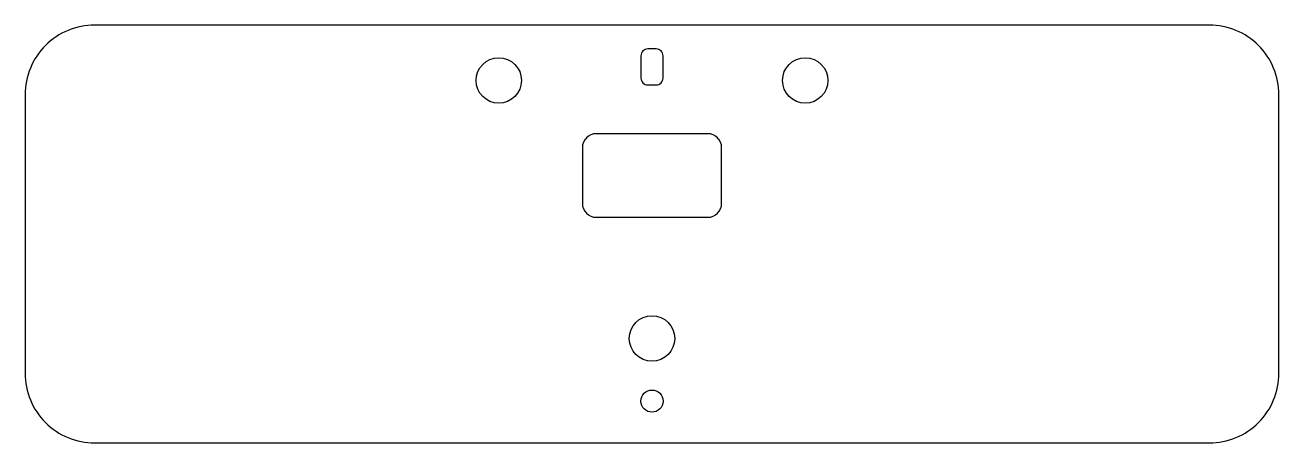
# Model space of a CAD drawing. Header units: inches. Extents: x 0 to 90, y 0 to 30.
import ezdxf

# ---------------------------------------------------------------- set-up
doc = ezdxf.new("R2010")
doc.units = ezdxf.units.IN
doc.header["$MEASUREMENT"] = 0

msp = doc.modelspace()

# ---------------------------------------------------------------- linework, layer by layer
at = {"elevation": -5}
for points in [[(5, 0), (85, 0, 0.414214), (90, 5), (90, 25, 0.414214), (85, 30), (5, 30, 0.414214), (0, 25), (0, 5, 0.414214)], [(45.795, 26.2), (45.795, 27.79, 0.414214), (45.295, 28.29), (44.705, 28.29, 0.414214), (44.205, 27.79), (44.205, 26.2, 0.414214), (44.705, 25.7), (45.295, 25.7, 0.414214)], [(41, 16.2), (49, 16.2, 0.414214), (50, 17.2), (50, 21.2, 0.414214), (49, 22.2), (41, 22.2, 0.414214), (40, 21.2), (40, 17.2, 0.414214)]]:
    msp.add_lwpolyline(points, format="xyb", close=True, dxfattribs=at)
for centre, radius in [((34, 26.022, -5), 1.63), ((56, 26.022, -5), 1.63), ((45, 7.5, -5), 1.63), ((45, 3, -5), 0.795)]:
    msp.add_circle(centre, radius)

doc.saveas('drawing.dxf')
